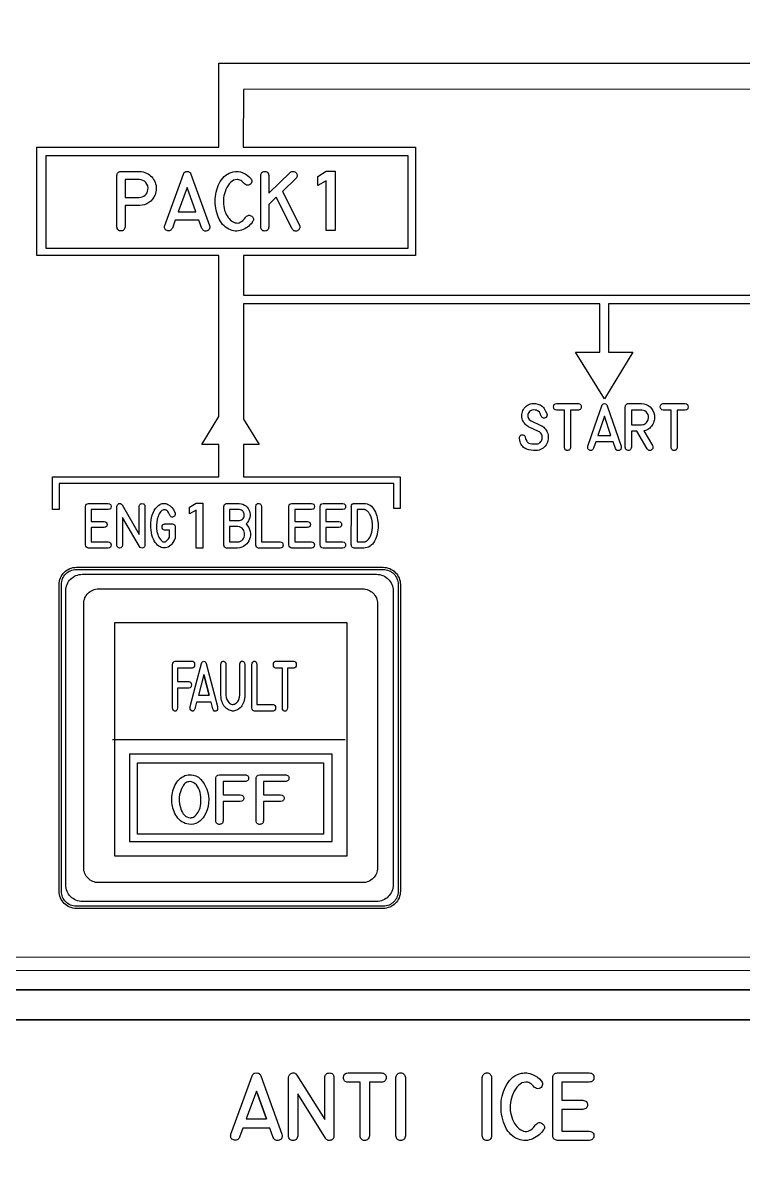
# Model space of a CAD drawing. Extents: x 27 to 704, y 10 to 614.
# Drawn here: x 251.8 to 301.4, y 132.2 to 210 of the extents above; entities that cross this region are included whole.
import ezdxf

# ---------------------------------------------------------------- set-up
doc = ezdxf.new("R2010")
doc.units = 0
for name, color, linetype in [('_BACKPANEL', 5, 'CONTINUOUS'), ('_ENGRAVING', 105, 'CONTINUOUS'), ('_LABELS', 30, 'CONTINUOUS'), ('_TOPLAYER', 1, 'CONTINUOUS')]:
    doc.layers.add(name, color=color, linetype=linetype)

msp = doc.modelspace()

# ---------------------------------------------------------------- linework, layer by layer
at = {"layer": '_BACKPANEL'}
for points in [[(526.326, 256.21), (526.326, 251.514), (526.326, 242.12), (526.326, 232.726), (526.326, 152.879), (526.326, 143.485), (203.984, 143.485), (203.984, 152.879), (203.984, 232.726), (203.984, 242.12), (203.984, 251.514), (203.984, 256.21)], [(255.525, 172.382), (276.621, 172.382), (276.726, 172.377), (276.828, 172.361), (276.927, 172.336), (277.021, 172.302), (277.111, 172.259), (277.196, 172.207), (277.275, 172.148), (277.348, 172.082), (277.414, 172.009), (277.473, 171.93), (277.524, 171.845), (277.567, 171.755), (277.602, 171.661), (277.627, 171.562), (277.642, 171.46), (277.648, 171.355), (277.648, 150.26), (277.642, 150.154), (277.627, 150.052), (277.602, 149.953), (277.567, 149.859), (277.524, 149.769), (277.473, 149.684), (277.414, 149.605), (277.348, 149.532), (277.275, 149.466), (277.196, 149.407), (277.111, 149.356), (277.021, 149.313), (276.927, 149.278), (276.828, 149.253), (276.726, 149.237), (276.621, 149.232), (255.525, 149.232), (255.42, 149.237), (255.317, 149.253), (255.219, 149.278), (255.124, 149.313), (255.035, 149.356), (254.95, 149.407), (254.871, 149.466), (254.798, 149.532), (254.732, 149.605), (254.673, 149.684), (254.621, 149.769), (254.578, 149.859), (254.544, 149.953), (254.519, 150.052), (254.503, 150.154), (254.498, 150.26), (254.498, 171.355), (254.503, 171.46), (254.519, 171.562), (254.544, 171.661), (254.578, 171.755), (254.621, 171.845), (254.673, 171.93), (254.732, 172.009), (254.798, 172.082), (254.871, 172.148), (254.95, 172.207), (255.035, 172.259), (255.124, 172.302), (255.219, 172.336), (255.317, 172.361), (255.42, 172.377)], [(526.256, 141.41), (526.256, 136.704), (526.256, 127.292), (526.256, 117.879), (526.256, 19.048), (526.256, 9.635), (203.984, 9.635), (203.984, 19.048), (203.984, 117.879), (203.984, 127.292), (203.984, 136.704), (203.984, 141.41)]]:
    msp.add_lwpolyline(points, close=True, dxfattribs=at)
at = {"layer": '_ENGRAVING'}
for points in [[(314.581, 190.658), (292.114, 190.658), (292.114, 187.329), (293.781, 187.329), (291.835, 184.129), (289.831, 187.329), (291.514, 187.329), (291.514, 190.658), (267.008, 190.658), (267.007, 182.731), (268.1, 180.988), (267.007, 180.988), (267.008, 178.756), (267.079, 178.756), (277.794, 178.756), (277.794, 176.58), (277.345, 176.58), (277.345, 178.307), (254.349, 178.308), (254.338, 178.308), (254.338, 176.519), (253.89, 176.519), (253.89, 178.756), (253.89, 178.757), (265.263, 178.756), (265.293, 178.756), (265.323, 178.756), (265.322, 180.988), (264.15, 180.988), (265.322, 182.915), (265.323, 193.987), (252.809, 193.987), (252.809, 201.424), (265.323, 201.424), (265.323, 207.205), (313.996, 207.205)], [(319.115, 205.42), (267.006, 205.396), (267.004, 201.424), (278.837, 201.424), (278.837, 193.987), (267.008, 193.987), (267.008, 191.258), (313.878, 191.258)], [(520.125, 145.728), (209.665, 145.713), (209.575, 145.704), (209.491, 145.678), (209.415, 145.636), (209.348, 145.581), (209.294, 145.514), (209.252, 145.437), (209.226, 145.353), (209.218, 145.262), (209.227, 145.171), (209.253, 145.087), (209.295, 145.011), (209.35, 144.944), (209.416, 144.889), (209.493, 144.848), (209.577, 144.822), (209.667, 144.813), (520.125, 144.828)]]:
    msp.add_lwpolyline(points, dxfattribs=at)
for points in [[(278.334, 200.838), (253.423, 200.838), (253.423, 194.487), (278.334, 194.487)], [(259.883, 199.759), (260.008, 199.745), (260.128, 199.721), (260.244, 199.687), (260.354, 199.643), (260.453, 199.591), (260.545, 199.531), (260.629, 199.463), (260.706, 199.387), (260.775, 199.303), (260.837, 199.212), (260.891, 199.112), (260.938, 199.005), (260.975, 198.895), (261.002, 198.785), (261.017, 198.675), (261.022, 198.567), (261.016, 198.459), (261, 198.351), (260.972, 198.245), (260.934, 198.139), (260.854, 197.981), (260.758, 197.841), (260.645, 197.719), (260.515, 197.616), (260.372, 197.532), (260.219, 197.469), (260.056, 197.426), (259.883, 197.405), (259.845, 197.403), (258.877, 197.403), (258.877, 195.944), (258.865, 195.878), (258.846, 195.821), (258.82, 195.773), (258.788, 195.733), (258.749, 195.702), (258.704, 195.68), (258.652, 195.667), (258.594, 195.662), (258.535, 195.667), (258.484, 195.68), (258.438, 195.702), (258.4, 195.733), (258.368, 195.773), (258.343, 195.821), (258.325, 195.878), (258.313, 195.944), (258.313, 199.479), (258.323, 199.538), (258.34, 199.59), (258.364, 199.635), (258.393, 199.673), (258.43, 199.705), (258.472, 199.73), (258.521, 199.748), (258.576, 199.759)], [(263.142, 199.759), (263.232, 199.749), (263.305, 199.714), (263.363, 199.657), (263.405, 199.575), (264.682, 196.038), (264.693, 195.971), (264.694, 195.91), (264.686, 195.855), (264.67, 195.806), (264.644, 195.764), (264.608, 195.728), (264.564, 195.698), (264.511, 195.674), (264.455, 195.659), (264.402, 195.654), (264.353, 195.66), (264.306, 195.675), (264.263, 195.702), (264.224, 195.738), (264.187, 195.785), (264.154, 195.842), (263.949, 196.415), (262.325, 196.415), (262.125, 195.856), (262.092, 195.799), (262.055, 195.752), (262.015, 195.715), (261.971, 195.689), (261.924, 195.674), (261.874, 195.669), (261.82, 195.675), (261.763, 195.691), (261.709, 195.716), (261.664, 195.746), (261.63, 195.782), (261.605, 195.824), (261.589, 195.872), (261.584, 195.925), (261.588, 195.984), (261.601, 196.048), (262.24, 197.812), (262.881, 199.575), (262.922, 199.655), (262.979, 199.712), (263.052, 199.747)], [(266.307, 199.733), (266.474, 199.759), (266.641, 199.756), (266.808, 199.726), (266.974, 199.668), (267.133, 199.59), (267.277, 199.497), (267.406, 199.389), (267.521, 199.267), (267.53, 199.253), (267.567, 199.192), (267.586, 199.127), (267.586, 199.06), (267.568, 198.99), (267.536, 198.925), (267.492, 198.874), (267.437, 198.836), (267.371, 198.811), (267.296, 198.802), (267.224, 198.814), (267.154, 198.848), (267.088, 198.903), (266.956, 199.039), (266.891, 199.092), (266.826, 199.134), (266.762, 199.167), (266.699, 199.189), (266.636, 199.201), (266.574, 199.203), (266.454, 199.186), (266.34, 199.146), (266.232, 199.084), (266.131, 198.999), (266.038, 198.896), (265.953, 198.78), (265.875, 198.65), (265.807, 198.507), (265.748, 198.359), (265.702, 198.217), (265.668, 198.078), (265.647, 197.945), (265.634, 197.799), (265.631, 197.652), (265.638, 197.505), (265.654, 197.358), (265.681, 197.212), (265.721, 197.071), (265.772, 196.935), (265.834, 196.803), (265.896, 196.694), (265.962, 196.596), (266.031, 196.509), (266.105, 196.432), (266.182, 196.366), (266.263, 196.31), (266.348, 196.266), (266.437, 196.232), (266.528, 196.212), (266.618, 196.21), (266.708, 196.227), (266.797, 196.261), (266.885, 196.314), (266.973, 196.385), (267.061, 196.474), (267.148, 196.581), (267.186, 196.633), (267.233, 196.679), (267.281, 196.713), (267.329, 196.736), (267.378, 196.747), (267.428, 196.747), (267.478, 196.735), (267.53, 196.711), (267.581, 196.676), (267.628, 196.634), (267.663, 196.59), (267.687, 196.546), (267.701, 196.5), (267.703, 196.453), (267.694, 196.404), (267.673, 196.354), (267.642, 196.303), (267.624, 196.277), (267.614, 196.263), (267.606, 196.251), (267.535, 196.161), (267.459, 196.079), (267.377, 196.003), (267.291, 195.934), (267.198, 195.871), (267.101, 195.815), (266.998, 195.766), (266.89, 195.723), (266.779, 195.69), (266.669, 195.668), (266.559, 195.658), (266.45, 195.659), (266.34, 195.672), (266.232, 195.697), (266.124, 195.733), (266.016, 195.78), (265.895, 195.848), (265.782, 195.927), (265.678, 196.017), (265.582, 196.117), (265.494, 196.229), (265.415, 196.351), (265.344, 196.485), (265.281, 196.629), (265.227, 196.779), (265.181, 196.931), (265.143, 197.084), (265.114, 197.239), (265.093, 197.395), (265.08, 197.552), (265.076, 197.711), (265.08, 197.872), (265.093, 198.032), (265.114, 198.188), (265.143, 198.341), (265.181, 198.491), (265.228, 198.637), (265.283, 198.781), (265.347, 198.921), (265.419, 199.057), (265.5, 199.186), (265.589, 199.302), (265.687, 199.406), (265.794, 199.496), (265.909, 199.575), (266.033, 199.64), (266.166, 199.693)], [(270.223, 199.683), (270.279, 199.719), (270.333, 199.744), (270.386, 199.759), (270.437, 199.762), (270.487, 199.754), (270.535, 199.735), (270.581, 199.705), (270.626, 199.664), (270.664, 199.618), (270.691, 199.571), (270.706, 199.523), (270.711, 199.475), (270.704, 199.426), (270.686, 199.376), (270.656, 199.326), (270.616, 199.275), (269.693, 198.385), (270.863, 196.068), (270.879, 196.001), (270.885, 195.938), (270.882, 195.882), (270.87, 195.83), (270.848, 195.785), (270.816, 195.744), (270.774, 195.71), (270.723, 195.68), (270.669, 195.659), (270.617, 195.649), (270.568, 195.65), (270.521, 195.661), (270.477, 195.683), (270.436, 195.716), (270.397, 195.76), (270.361, 195.814), (269.268, 197.977), (268.76, 197.485), (268.76, 195.938), (268.746, 195.872), (268.725, 195.815), (268.698, 195.767), (268.665, 195.728), (268.625, 195.697), (268.579, 195.676), (268.526, 195.663), (268.467, 195.659), (268.409, 195.664), (268.357, 195.678), (268.313, 195.7), (268.275, 195.731), (268.245, 195.77), (268.222, 195.817), (268.207, 195.874), (268.198, 195.938), (268.198, 199.475), (268.207, 199.541), (268.222, 199.597), (268.245, 199.645), (268.275, 199.685), (268.313, 199.716), (268.357, 199.739), (268.409, 199.753), (268.467, 199.758), (268.526, 199.755), (268.579, 199.743), (268.625, 199.721), (268.665, 199.69), (268.698, 199.65), (268.725, 199.601), (268.746, 199.543), (268.76, 199.475), (268.76, 198.269)], [(273.309, 195.7), (272.705, 195.7), (272.705, 199.113), (272.127, 198.786), (272.127, 199.413), (272.705, 199.772), (273.309, 199.772)], [(260.304, 198.986), (260.206, 199.078), (260.098, 199.143), (259.977, 199.182), (259.845, 199.195), (258.877, 199.195), (258.877, 197.969), (259.845, 197.969), (259.956, 197.978), (260.059, 198.007), (260.157, 198.054), (260.247, 198.121), (260.325, 198.202), (260.385, 198.292), (260.427, 198.392), (260.451, 198.501), (260.456, 198.635), (260.432, 198.76), (260.382, 198.877)], [(263.14, 198.657), (262.53, 196.977), (263.746, 196.977)], [(287.1, 183.789), (287.253, 183.758), (287.328, 183.738), (287.402, 183.707), (287.49, 183.656), (287.567, 183.597), (287.632, 183.528), (287.687, 183.452), (287.781, 183.283), (287.866, 183.1), (287.879, 183.059), (287.884, 182.986), (287.864, 182.919), (287.828, 182.859), (287.797, 182.831), (287.757, 182.807), (287.716, 182.793), (287.673, 182.79), (287.628, 182.796), (287.585, 182.812), (287.547, 182.839), (287.515, 182.875), (287.488, 182.922), (287.406, 183.109), (287.354, 183.196), (287.284, 183.267), (287.222, 183.304), (287.155, 183.33), (287.059, 183.348), (286.923, 183.352), (286.83, 183.34), (286.748, 183.305), (286.678, 183.248), (286.62, 183.17), (286.59, 183.11), (286.572, 183.048), (286.564, 182.982), (286.567, 182.913), (286.584, 182.83), (286.616, 182.758), (286.661, 182.695), (286.721, 182.642), (286.734, 182.632), (286.75, 182.621), (286.766, 182.613), (286.784, 182.606), (287.466, 182.284), (287.49, 182.273), (287.516, 182.259), (287.54, 182.245), (287.563, 182.23), (287.587, 182.215), (287.657, 182.161), (287.719, 182.103), (287.775, 182.039), (287.823, 181.971), (287.865, 181.897), (287.9, 181.819), (287.928, 181.736), (287.949, 181.648), (287.965, 181.504), (287.96, 181.356), (287.943, 181.251), (287.913, 181.15), (287.872, 181.053), (287.819, 180.96), (287.757, 180.874), (287.687, 180.799), (287.61, 180.733), (287.525, 180.679), (287.429, 180.632), (287.331, 180.598), (287.232, 180.578), (287.131, 180.571), (286.962, 180.577), (286.796, 180.595), (286.635, 180.624), (286.477, 180.665), (286.402, 180.694), (286.333, 180.732), (286.269, 180.78), (286.21, 180.838), (286.158, 180.905), (286.11, 180.983), (286.069, 181.07), (286.033, 181.167), (286.006, 181.274), (285.986, 181.384), (285.981, 181.44), (285.988, 181.491), (286.007, 181.54), (286.038, 181.585), (286.078, 181.621), (286.122, 181.644), (286.17, 181.654), (286.223, 181.651), (286.277, 181.632), (286.322, 181.6), (286.358, 181.554), (286.386, 181.496), (286.39, 181.482), (286.432, 181.328), (286.487, 181.209), (286.52, 181.163), (286.556, 181.124), (286.595, 181.095), (286.637, 181.074), (286.734, 181.046), (286.848, 181.026), (286.979, 181.016), (287.128, 181.014), (287.197, 181.019), (287.261, 181.032), (287.319, 181.055), (287.372, 181.087), (287.419, 181.127), (287.46, 181.177), (287.495, 181.236), (287.525, 181.304), (287.544, 181.369), (287.552, 181.436), (287.551, 181.504), (287.54, 181.573), (287.52, 181.64), (287.491, 181.701), (287.455, 181.756), (287.411, 181.805), (287.362, 181.843), (287.299, 181.879), (286.616, 182.199), (286.594, 182.212), (286.514, 182.261), (286.442, 182.316), (286.378, 182.376), (286.322, 182.441), (286.274, 182.51), (286.234, 182.585), (286.202, 182.664), (286.177, 182.749), (286.158, 182.848), (286.149, 182.945), (286.151, 183.04), (286.163, 183.132), (286.185, 183.221), (286.218, 183.307), (286.261, 183.391), (286.315, 183.473), (286.377, 183.548), (286.443, 183.613), (286.514, 183.668), (286.589, 183.713), (286.67, 183.748), (286.754, 183.773), (286.844, 183.789), (286.938, 183.794)], [(290.035, 183.794), (290.125, 183.773), (290.16, 183.754), (290.188, 183.729), (290.211, 183.698), (290.227, 183.662), (290.24, 183.571), (290.227, 183.48), (290.212, 183.443), (290.189, 183.412), (290.16, 183.388), (290.125, 183.369), (290.035, 183.349), (289.495, 183.349), (289.495, 180.787), (289.469, 180.69), (289.449, 180.651), (289.424, 180.62), (289.394, 180.596), (289.36, 180.579), (289.321, 180.57), (289.278, 180.567), (289.234, 180.571), (289.196, 180.582), (289.164, 180.599), (289.136, 180.623), (289.114, 180.654), (289.097, 180.692), (289.079, 180.787), (289.079, 183.349), (288.537, 183.349), (288.447, 183.37), (288.412, 183.388), (288.383, 183.413), (288.36, 183.444), (288.344, 183.48), (288.332, 183.571), (288.345, 183.661), (288.361, 183.698), (288.383, 183.728), (288.412, 183.753), (288.448, 183.773), (288.537, 183.794)], [(291.832, 183.794), (291.898, 183.785), (291.953, 183.758), (291.996, 183.713), (292.026, 183.649), (292.973, 180.863), (292.981, 180.762), (292.975, 180.719), (292.963, 180.68), (292.944, 180.647), (292.918, 180.618), (292.885, 180.595), (292.846, 180.576), (292.804, 180.564), (292.765, 180.56), (292.728, 180.565), (292.694, 180.577), (292.662, 180.598), (292.633, 180.626), (292.581, 180.709), (292.429, 181.159), (291.227, 181.159), (291.079, 180.72), (291.027, 180.637), (290.997, 180.608), (290.965, 180.588), (290.93, 180.576), (290.892, 180.572), (290.853, 180.577), (290.81, 180.59), (290.77, 180.609), (290.738, 180.633), (290.712, 180.661), (290.693, 180.694), (290.682, 180.732), (290.678, 180.774), (290.691, 180.871), (291.164, 182.26), (291.638, 183.649), (291.669, 183.711), (291.711, 183.757), (291.765, 183.784)], [(294.386, 183.794), (294.546, 183.78), (294.695, 183.737), (294.833, 183.667), (294.961, 183.569), (295.071, 183.449), (295.158, 183.314), (295.222, 183.164), (295.263, 182.999), (295.274, 182.908), (295.277, 182.817), (295.272, 182.729), (295.257, 182.641), (295.235, 182.555), (295.204, 182.471), (295.164, 182.388), (295.116, 182.307), (295.062, 182.23), (295.003, 182.162), (294.94, 182.101), (294.873, 182.048), (294.802, 182.003), (294.726, 181.966), (294.646, 181.937), (294.562, 181.915), (294.534, 181.911), (295.127, 180.909), (295.159, 180.823), (295.164, 180.783), (295.161, 180.745), (295.151, 180.708), (295.133, 180.674), (295.074, 180.609), (295.037, 180.587), (294.998, 180.573), (294.956, 180.569), (294.911, 180.573), (294.868, 180.586), (294.831, 180.606), (294.801, 180.635), (294.776, 180.671), (294.048, 181.898), (293.68, 181.898), (293.68, 180.789), (293.672, 180.725), (293.65, 180.671), (293.614, 180.626), (293.563, 180.591), (293.506, 180.57), (293.45, 180.567), (293.396, 180.581), (293.344, 180.614), (293.309, 180.649), (293.284, 180.69), (293.268, 180.737), (293.263, 180.789), (293.263, 183.573), (293.267, 183.617), (293.278, 183.658), (293.297, 183.695), (293.323, 183.729), (293.355, 183.757), (293.39, 183.777), (293.428, 183.789), (293.47, 183.794)], [(297.374, 183.794), (297.463, 183.773), (297.498, 183.754), (297.527, 183.729), (297.549, 183.698), (297.565, 183.662), (297.578, 183.571), (297.566, 183.48), (297.55, 183.443), (297.527, 183.412), (297.499, 183.388), (297.463, 183.369), (297.374, 183.349), (296.834, 183.349), (296.834, 180.787), (296.807, 180.69), (296.787, 180.651), (296.762, 180.62), (296.733, 180.596), (296.698, 180.579), (296.659, 180.57), (296.616, 180.567), (296.573, 180.571), (296.535, 180.582), (296.502, 180.599), (296.474, 180.623), (296.452, 180.654), (296.435, 180.692), (296.417, 180.787), (296.417, 183.349), (295.876, 183.349), (295.785, 183.37), (295.75, 183.388), (295.721, 183.413), (295.698, 183.444), (295.682, 183.48), (295.67, 183.571), (295.683, 183.661), (295.699, 183.698), (295.722, 183.728), (295.751, 183.753), (295.786, 183.773), (295.876, 183.794)], [(291.83, 182.925), (291.379, 181.602), (292.279, 181.602)], [(294.773, 183.133), (294.7, 183.22), (294.615, 183.285), (294.517, 183.328), (294.407, 183.349), (293.68, 183.349), (293.68, 182.341), (294.386, 182.341), (294.46, 182.347), (294.531, 182.365), (294.599, 182.396), (294.665, 182.439), (294.723, 182.491), (294.771, 182.551), (294.809, 182.619), (294.837, 182.694), (294.859, 182.812), (294.855, 182.925), (294.827, 183.032)], [(257.717, 176.925), (257.804, 176.906), (257.838, 176.888), (257.865, 176.864), (257.887, 176.835), (257.902, 176.8), (257.914, 176.715), (257.902, 176.629), (257.886, 176.595), (257.865, 176.566), (257.837, 176.543), (257.803, 176.525), (257.717, 176.507), (256.555, 176.507), (256.555, 175.688), (257.441, 175.688), (257.528, 175.663), (257.59, 175.619), (257.612, 175.59), (257.627, 175.557), (257.64, 175.475), (257.627, 175.394), (257.611, 175.36), (257.59, 175.331), (257.528, 175.288), (257.441, 175.263), (256.555, 175.263), (256.555, 174.28), (257.717, 174.28), (257.804, 174.255), (257.866, 174.212), (257.887, 174.183), (257.903, 174.149), (257.915, 174.069), (257.903, 173.988), (257.887, 173.955), (257.866, 173.927), (257.804, 173.884), (257.717, 173.859), (256.36, 173.859), (256.282, 173.882), (256.223, 173.925), (256.182, 173.988), (256.161, 174.072), (256.161, 176.715), (256.183, 176.802), (256.224, 176.866), (256.283, 176.907), (256.36, 176.925)], [(258.454, 176.914), (258.516, 176.927), (258.572, 176.916), (258.623, 176.881), (258.668, 176.822), (259.846, 174.802), (259.846, 176.709), (259.869, 176.803), (259.887, 176.839), (259.91, 176.869), (259.938, 176.892), (259.971, 176.909), (260.05, 176.921), (260.128, 176.907), (260.16, 176.89), (260.186, 176.867), (260.208, 176.837), (260.224, 176.801), (260.241, 176.709), (260.241, 174.066), (260.232, 173.995), (260.206, 173.937), (260.161, 173.895), (260.099, 173.866), (260.032, 173.856), (259.972, 173.867), (259.921, 173.9), (259.878, 173.955), (258.7, 175.971), (258.7, 174.066), (258.676, 173.974), (258.635, 173.909), (258.608, 173.886), (258.577, 173.87), (258.502, 173.856), (258.427, 173.87), (258.396, 173.886), (258.369, 173.909), (258.328, 173.974), (258.305, 174.066), (258.305, 176.709), (258.322, 176.78), (258.353, 176.838), (258.397, 176.883)], [(261.195, 176.801), (261.275, 176.853), (261.355, 176.892), (261.434, 176.918), (261.513, 176.931), (261.591, 176.931), (261.669, 176.919), (261.746, 176.894), (261.823, 176.855), (261.966, 176.757), (262.09, 176.64), (262.195, 176.506), (262.28, 176.353), (262.291, 176.329), (262.299, 176.308), (262.311, 176.286), (262.326, 176.218), (262.325, 176.157), (262.308, 176.102), (262.274, 176.054), (262.233, 176.018), (262.189, 175.995), (262.144, 175.986), (262.098, 175.99), (262.053, 176.006), (262.013, 176.031), (261.979, 176.066), (261.95, 176.111), (261.908, 176.211), (261.862, 176.297), (261.814, 176.367), (261.763, 176.422), (261.708, 176.462), (261.651, 176.486), (261.591, 176.495), (261.528, 176.489), (261.465, 176.47), (261.406, 176.44), (261.352, 176.4), (261.301, 176.349), (261.255, 176.287), (261.213, 176.214), (261.174, 176.131), (261.14, 176.037), (261.086, 175.842), (261.052, 175.64), (261.037, 175.43), (261.04, 175.213), (261.067, 175), (261.121, 174.801), (261.158, 174.706), (261.202, 174.616), (261.252, 174.528), (261.31, 174.445), (261.393, 174.35), (261.436, 174.317), (261.478, 174.293), (261.52, 174.28), (261.563, 174.276), (261.606, 174.282), (261.649, 174.298), (261.731, 174.348), (261.803, 174.416), (261.867, 174.501), (261.921, 174.605), (261.936, 174.638), (261.936, 175.094), (261.603, 175.094), (261.59, 175.096), (261.515, 175.117), (261.462, 175.159), (261.43, 175.221), (261.419, 175.304), (261.43, 175.386), (261.462, 175.449), (261.515, 175.49), (261.59, 175.512), (261.603, 175.515), (262.133, 175.515), (262.172, 175.511), (262.208, 175.499), (262.242, 175.48), (262.272, 175.453), (262.298, 175.42), (262.316, 175.384), (262.327, 175.346), (262.33, 175.304), (262.33, 174.545), (262.314, 174.506), (262.304, 174.482), (262.294, 174.46), (262.283, 174.437), (262.271, 174.415), (262.262, 174.392), (262.25, 174.37), (262.238, 174.347), (262.168, 174.232), (262.094, 174.132), (262.015, 174.048), (261.933, 173.98), (261.846, 173.927), (261.756, 173.891), (261.661, 173.87), (261.562, 173.865), (261.463, 173.875), (261.368, 173.899), (261.277, 173.938), (261.19, 173.992), (261.108, 174.06), (261.029, 174.143), (260.954, 174.24), (260.883, 174.352), (260.822, 174.472), (260.77, 174.606), (260.726, 174.755), (260.69, 174.918), (260.664, 175.09), (260.649, 175.263), (260.645, 175.438), (260.652, 175.614), (260.671, 175.79), (260.703, 175.961), (260.749, 176.128), (260.807, 176.291), (260.88, 176.443), (260.969, 176.579), (261.074, 176.698)], [(264.216, 173.845), (263.755, 173.845), (263.755, 176.453), (263.313, 176.202), (263.313, 176.681), (263.755, 176.955), (264.216, 176.955)], [(266.729, 176.925), (266.857, 176.905), (266.974, 176.87), (267.081, 176.819), (267.177, 176.753), (267.261, 176.675), (267.33, 176.589), (267.386, 176.496), (267.428, 176.396), (267.456, 176.29), (267.468, 176.18), (267.465, 176.067), (267.447, 175.951), (267.413, 175.836), (267.36, 175.725), (267.289, 175.619), (267.2, 175.518), (267.298, 175.394), (267.375, 175.266), (267.432, 175.132), (267.469, 174.994), (267.487, 174.856), (267.488, 174.722), (267.471, 174.593), (267.436, 174.468), (267.385, 174.35), (267.318, 174.242), (267.235, 174.142), (267.137, 174.052), (267.024, 173.976), (266.898, 173.919), (266.76, 173.88), (266.608, 173.859), (265.858, 173.859), (265.781, 173.882), (265.722, 173.924), (265.681, 173.986), (265.659, 174.067), (265.659, 176.712), (265.68, 176.795), (265.721, 176.858), (265.78, 176.901), (265.858, 176.925)], [(268.061, 176.924), (268.138, 176.909), (268.17, 176.893), (268.196, 176.869), (268.217, 176.84), (268.234, 176.804), (268.251, 176.712), (268.251, 174.276), (269.546, 174.277), (269.633, 174.255), (269.667, 174.236), (269.694, 174.211), (269.716, 174.182), (269.731, 174.147), (269.743, 174.062), (269.729, 173.978), (269.714, 173.944), (269.692, 173.916), (269.664, 173.893), (269.63, 173.876), (269.544, 173.858), (268.055, 173.858), (267.978, 173.875), (267.919, 173.916), (267.879, 173.979), (267.856, 174.066), (267.856, 176.712), (267.88, 176.806), (267.899, 176.843), (267.922, 176.873), (267.95, 176.896), (267.982, 176.912)], [(271.698, 176.925), (271.784, 176.906), (271.818, 176.888), (271.846, 176.864), (271.868, 176.835), (271.883, 176.8), (271.895, 176.715), (271.882, 176.629), (271.867, 176.595), (271.845, 176.566), (271.818, 176.543), (271.784, 176.525), (271.698, 176.507), (270.536, 176.507), (270.536, 175.688), (271.422, 175.688), (271.509, 175.663), (271.571, 175.619), (271.593, 175.59), (271.608, 175.557), (271.62, 175.475), (271.607, 175.394), (271.592, 175.36), (271.57, 175.331), (271.508, 175.288), (271.422, 175.263), (270.536, 175.263), (270.536, 174.28), (271.698, 174.28), (271.784, 174.255), (271.846, 174.212), (271.868, 174.183), (271.883, 174.149), (271.896, 174.069), (271.883, 173.988), (271.868, 173.955), (271.846, 173.927), (271.784, 173.884), (271.698, 173.859), (270.341, 173.859), (270.262, 173.882), (270.203, 173.925), (270.163, 173.988), (270.142, 174.072), (270.142, 176.715), (270.164, 176.802), (270.205, 176.866), (270.264, 176.907), (270.341, 176.925)], [(273.842, 176.925), (273.928, 176.906), (273.962, 176.888), (273.99, 176.864), (274.011, 176.835), (274.027, 176.8), (274.039, 176.715), (274.026, 176.629), (274.011, 176.595), (273.989, 176.566), (273.961, 176.543), (273.928, 176.525), (273.842, 176.507), (272.679, 176.507), (272.679, 175.688), (273.566, 175.688), (273.653, 175.663), (273.715, 175.619), (273.736, 175.59), (273.752, 175.557), (273.764, 175.475), (273.751, 175.394), (273.736, 175.36), (273.714, 175.331), (273.652, 175.288), (273.566, 175.263), (272.679, 175.263), (272.679, 174.28), (273.842, 174.28), (273.928, 174.255), (273.99, 174.212), (274.012, 174.183), (274.027, 174.149), (274.039, 174.069), (274.027, 173.988), (274.012, 173.955), (273.99, 173.927), (273.928, 173.884), (273.842, 173.859), (272.484, 173.859), (272.406, 173.882), (272.347, 173.925), (272.307, 173.988), (272.285, 174.072), (272.285, 176.715), (272.308, 176.802), (272.348, 176.866), (272.407, 176.907), (272.484, 176.925)], [(275.286, 176.925), (275.405, 176.917), (275.517, 176.895), (275.62, 176.857), (275.716, 176.805), (275.805, 176.738), (275.885, 176.655), (275.958, 176.558), (276.023, 176.446), (276.081, 176.325), (276.131, 176.2), (276.173, 176.073), (276.207, 175.943), (276.234, 175.81), (276.253, 175.674), (276.265, 175.534), (276.269, 175.392), (276.265, 175.25), (276.253, 175.111), (276.234, 174.975), (276.207, 174.841), (276.173, 174.711), (276.13, 174.584), (276.08, 174.46), (276.023, 174.338), (275.957, 174.226), (275.884, 174.129), (275.804, 174.046), (275.716, 173.979), (275.62, 173.927), (275.516, 173.889), (275.405, 173.867), (275.286, 173.859), (274.626, 173.859), (274.575, 173.868), (274.511, 173.895), (274.466, 173.938), (274.439, 173.997), (274.431, 174.072), (274.429, 174.072), (274.431, 176.715), (274.429, 176.727), (274.447, 176.803), (274.49, 176.867), (274.52, 176.892), (274.553, 176.91), (274.588, 176.921), (274.627, 176.925)], [(266.985, 176.381), (266.937, 176.429), (266.878, 176.465), (266.808, 176.488), (266.729, 176.5), (266.056, 176.5), (266.056, 175.762), (266.733, 175.762), (266.814, 175.777), (266.885, 175.805), (266.944, 175.844), (266.992, 175.896), (267.029, 175.954), (267.055, 176.014), (267.07, 176.077), (267.074, 176.141), (267.068, 176.205), (267.051, 176.267), (267.024, 176.325)], [(275.299, 176.503), (274.823, 176.503), (274.823, 174.281), (275.299, 174.281), (275.303, 174.282), (275.31, 174.283), (275.316, 174.284), (275.324, 174.284), (275.329, 174.285), (275.336, 174.286), (275.342, 174.287), (275.349, 174.287), (275.36, 174.29), (275.366, 174.293), (275.373, 174.296), (275.379, 174.297), (275.387, 174.299), (275.392, 174.301), (275.4, 174.304), (275.412, 174.31), (275.426, 174.316), (275.432, 174.318), (275.439, 174.322), (275.45, 174.329), (275.464, 174.337), (275.47, 174.341), (275.477, 174.346), (275.489, 174.355), (275.496, 174.359), (275.503, 174.364), (275.509, 174.368), (275.516, 174.374), (275.521, 174.378), (275.528, 174.383), (275.543, 174.395), (275.554, 174.407), (275.559, 174.413), (275.566, 174.421), (275.572, 174.427), (275.579, 174.434), (275.592, 174.446), (275.597, 174.452), (275.604, 174.46), (275.61, 174.466), (275.617, 174.475), (275.628, 174.49), (275.641, 174.506), (275.652, 174.522), (275.657, 174.531), (275.665, 174.539), (275.669, 174.548), (275.676, 174.557), (275.681, 174.567), (275.687, 174.576), (275.698, 174.594), (275.703, 174.604), (275.709, 174.614), (275.714, 174.624), (275.721, 174.633), (275.729, 174.653), (275.734, 174.663), (275.74, 174.675), (275.745, 174.685), (275.751, 174.696), (275.755, 174.707), (275.76, 174.719), (275.77, 174.741), (275.779, 174.765), (275.783, 174.776), (275.788, 174.789), (275.791, 174.801), (275.796, 174.814), (275.803, 174.838), (275.807, 174.85), (275.812, 174.864), (275.819, 174.889), (275.827, 174.915), (275.829, 174.927), (275.833, 174.942), (275.836, 174.954), (275.84, 174.969), (275.842, 174.98), (275.845, 174.994), (275.85, 175.022), (275.852, 175.035), (275.855, 175.049), (275.857, 175.062), (275.859, 175.076), (275.864, 175.105), (275.866, 175.118), (275.869, 175.133), (275.872, 175.162), (275.873, 175.174), (275.875, 175.19), (275.878, 175.218), (275.879, 175.247), (275.88, 175.277), (275.882, 175.305), (275.883, 175.32), (275.885, 175.335), (275.885, 175.348), (275.886, 175.364), (275.886, 175.377), (275.886, 175.392), (275.886, 175.406), (275.886, 175.421), (275.885, 175.435), (275.885, 175.45), (275.885, 175.464), (275.885, 175.479), (275.882, 175.509), (275.88, 175.536), (275.878, 175.567), (275.876, 175.594), (275.873, 175.623), (275.871, 175.636), (275.871, 175.651), (275.865, 175.68), (275.862, 175.692), (275.861, 175.706), (275.857, 175.735), (275.852, 175.763), (275.845, 175.79), (275.841, 175.816), (275.837, 175.828), (275.834, 175.843), (275.83, 175.855), (275.827, 175.87), (275.82, 175.895), (275.813, 175.92), (275.808, 175.932), (275.805, 175.944), (275.796, 175.97), (275.788, 175.994), (275.783, 176.005), (275.779, 176.018), (275.774, 176.028), (275.77, 176.04), (275.76, 176.063), (275.751, 176.084), (275.742, 176.106), (275.736, 176.116), (275.732, 176.126), (275.721, 176.147), (275.709, 176.166), (275.703, 176.176), (275.698, 176.185), (275.687, 176.203), (275.681, 176.212), (275.677, 176.221), (275.653, 176.256), (275.631, 176.289), (275.606, 176.319), (275.58, 176.347), (275.557, 176.373), (275.53, 176.395), (275.503, 176.417), (275.477, 176.437), (275.451, 176.453), (275.426, 176.467), (275.4, 176.477), (275.373, 176.488), (275.36, 176.492), (275.349, 176.497), (275.324, 176.501)], [(266.984, 175.142), (266.917, 175.216), (266.834, 175.274), (266.736, 175.316), (266.621, 175.341), (266.056, 175.341), (266.056, 174.283), (266.604, 174.283), (266.716, 174.297), (266.814, 174.329), (266.898, 174.38), (266.967, 174.448), (267.022, 174.527), (267.062, 174.61), (267.087, 174.698), (267.097, 174.79), (267.092, 174.882), (267.071, 174.972), (267.035, 175.058)], [(255.535, 172.535), (276.61, 172.535), (276.733, 172.529), (276.851, 172.511), (276.965, 172.482), (277.075, 172.442), (277.179, 172.392), (277.277, 172.333), (277.369, 172.264), (277.453, 172.188), (277.53, 172.103), (277.598, 172.011), (277.658, 171.913), (277.708, 171.809), (277.748, 171.7), (277.777, 171.585), (277.795, 171.467), (277.801, 171.345), (277.801, 150.269), (277.795, 150.147), (277.777, 150.029), (277.748, 149.915), (277.708, 149.805), (277.658, 149.701), (277.598, 149.603), (277.53, 149.511), (277.453, 149.427), (277.369, 149.35), (277.277, 149.282), (277.179, 149.222), (277.075, 149.172), (276.965, 149.132), (276.851, 149.103), (276.733, 149.085), (276.61, 149.079), (255.535, 149.079), (255.413, 149.085), (255.295, 149.103), (255.18, 149.132), (255.071, 149.172), (254.967, 149.222), (254.868, 149.282), (254.777, 149.35), (254.692, 149.427), (254.616, 149.511), (254.547, 149.603), (254.488, 149.701), (254.438, 149.805), (254.398, 149.915), (254.369, 150.029), (254.351, 150.147), (254.344, 150.269), (254.344, 171.345), (254.351, 171.467), (254.369, 171.585), (254.398, 171.7), (254.438, 171.809), (254.488, 171.913), (254.547, 172.011), (254.616, 172.103), (254.692, 172.188), (254.777, 172.264), (254.868, 172.333), (254.967, 172.392), (255.071, 172.442), (255.18, 172.482), (255.295, 172.511), (255.413, 172.529)], [(255.943, 172.057), (276.159, 172.057), (276.276, 172.051), (276.39, 172.034), (276.499, 172.006), (276.604, 171.968), (276.704, 171.92), (276.798, 171.863), (276.886, 171.797), (276.967, 171.723), (277.041, 171.642), (277.107, 171.555), (277.164, 171.46), (277.212, 171.361), (277.25, 171.255), (277.278, 171.146), (277.295, 171.032), (277.301, 170.915), (277.301, 150.699), (277.295, 150.582), (277.278, 150.468), (277.25, 150.359), (277.212, 150.254), (277.164, 150.154), (277.107, 150.06), (277.041, 149.972), (276.967, 149.891), (276.886, 149.817), (276.798, 149.752), (276.704, 149.695), (276.604, 149.647), (276.499, 149.608), (276.39, 149.58), (276.276, 149.563), (276.159, 149.557), (255.943, 149.557), (255.826, 149.563), (255.712, 149.58), (255.603, 149.608), (255.498, 149.647), (255.398, 149.695), (255.304, 149.752), (255.216, 149.817), (255.135, 149.891), (255.061, 149.972), (254.996, 150.06), (254.938, 150.154), (254.891, 150.254), (254.852, 150.359), (254.824, 150.468), (254.807, 150.582), (254.801, 150.699), (254.801, 170.915), (254.807, 171.032), (254.824, 171.146), (254.852, 171.255), (254.891, 171.361), (254.938, 171.46), (254.996, 171.555), (255.061, 171.642), (255.135, 171.723), (255.216, 171.797), (255.304, 171.863), (255.398, 171.92), (255.498, 171.968), (255.603, 172.006), (255.712, 172.034), (255.826, 172.051)], [(266.151, 133.563), (266.878, 135.562), (267.607, 137.561), (267.654, 137.652), (267.684, 137.687), (267.719, 137.717), (267.758, 137.74), (267.802, 137.756), (267.904, 137.77), (268.006, 137.758), (268.051, 137.742), (268.09, 137.719), (268.125, 137.689), (268.156, 137.653), (268.204, 137.561), (269.657, 133.552), (269.669, 133.475), (269.671, 133.406), (269.662, 133.344), (269.643, 133.288), (269.613, 133.24), (269.573, 133.199), (269.523, 133.166), (269.462, 133.139), (269.399, 133.121), (269.338, 133.116), (269.282, 133.122), (269.229, 133.14), (269.181, 133.17), (269.135, 133.211), (269.094, 133.264), (269.056, 133.329), (268.823, 133.978), (266.974, 133.978), (266.748, 133.345), (266.71, 133.28), (266.667, 133.226), (266.622, 133.185), (266.572, 133.156), (266.518, 133.138), (266.461, 133.133), (266.4, 133.139), (266.335, 133.158), (266.274, 133.186), (266.223, 133.22), (266.184, 133.261), (266.155, 133.309), (266.138, 133.362), (266.131, 133.423), (266.136, 133.49)], [(273.236, 133.438), (273.233, 133.381), (273.222, 133.33), (273.204, 133.284), (273.179, 133.243), (273.146, 133.208), (273.107, 133.179), (273.06, 133.154), (273.006, 133.135), (272.95, 133.123), (272.897, 133.12), (272.848, 133.124), (272.802, 133.137), (272.759, 133.158), (272.719, 133.187), (272.682, 133.225), (272.649, 133.27), (270.744, 136.325), (270.744, 133.438), (270.728, 133.364), (270.705, 133.299), (270.675, 133.245), (270.639, 133.2), (270.595, 133.165), (270.545, 133.141), (270.487, 133.126), (270.423, 133.121), (270.359, 133.126), (270.301, 133.141), (270.251, 133.165), (270.208, 133.2), (270.171, 133.245), (270.142, 133.299), (270.12, 133.364), (270.104, 133.438), (270.104, 137.443), (270.132, 137.551), (270.182, 137.639), (270.253, 137.707), (270.346, 137.754), (270.397, 137.768), (270.445, 137.773), (270.492, 137.769), (270.536, 137.756), (270.578, 137.734), (270.618, 137.703), (270.692, 137.613), (272.597, 134.554), (272.597, 137.443), (272.611, 137.519), (272.633, 137.585), (272.663, 137.64), (272.701, 137.686), (272.746, 137.721), (272.798, 137.745), (272.859, 137.76), (272.927, 137.764), (272.994, 137.758), (273.054, 137.743), (273.105, 137.718), (273.148, 137.682), (273.182, 137.637), (273.208, 137.582), (273.226, 137.518), (273.236, 137.443)], [(275.037, 133.443), (275.037, 137.13), (274.205, 137.13), (274.13, 137.141), (274.066, 137.16), (274.011, 137.187), (273.967, 137.223), (273.932, 137.267), (273.908, 137.319), (273.893, 137.38), (273.888, 137.449), (273.893, 137.518), (273.908, 137.579), (273.933, 137.632), (273.968, 137.676), (274.012, 137.712), (274.067, 137.74), (274.131, 137.759), (274.205, 137.77), (276.507, 137.77), (276.58, 137.759), (276.644, 137.741), (276.697, 137.713), (276.742, 137.677), (276.776, 137.633), (276.801, 137.58), (276.816, 137.519), (276.821, 137.449), (276.816, 137.379), (276.802, 137.318), (276.777, 137.265), (276.743, 137.221), (276.699, 137.186), (276.644, 137.159), (276.58, 137.14), (276.507, 137.13), (275.677, 137.13), (275.677, 133.443), (275.66, 133.367), (275.636, 133.302), (275.605, 133.247), (275.567, 133.202), (275.521, 133.168), (275.469, 133.143), (275.409, 133.129), (275.342, 133.125), (275.275, 133.131), (275.217, 133.147), (275.167, 133.172), (275.125, 133.207), (275.091, 133.251), (275.065, 133.306), (275.047, 133.369)], [(278.142, 133.438), (278.126, 133.363), (278.103, 133.298), (278.073, 133.243), (278.036, 133.199), (277.992, 133.164), (277.941, 133.139), (277.883, 133.124), (277.819, 133.12), (277.754, 133.125), (277.696, 133.14), (277.645, 133.165), (277.602, 133.2), (277.565, 133.245), (277.536, 133.299), (277.513, 133.364), (277.498, 133.438), (277.498, 137.448), (277.513, 137.523), (277.536, 137.588), (277.565, 137.643), (277.602, 137.688), (277.645, 137.723), (277.696, 137.748), (277.754, 137.764), (277.819, 137.769), (277.883, 137.764), (277.941, 137.749), (277.992, 137.724), (278.036, 137.689), (278.073, 137.644), (278.103, 137.589), (278.126, 137.523), (278.142, 137.448)], [(284.075, 133.438), (284.059, 133.363), (284.036, 133.298), (284.006, 133.243), (283.969, 133.199), (283.925, 133.164), (283.874, 133.139), (283.816, 133.124), (283.752, 133.12), (283.687, 133.125), (283.629, 133.14), (283.578, 133.165), (283.535, 133.2), (283.498, 133.245), (283.469, 133.299), (283.446, 133.364), (283.431, 133.438), (283.431, 137.448), (283.446, 137.523), (283.469, 137.588), (283.498, 137.643), (283.535, 137.688), (283.578, 137.723), (283.629, 137.748), (283.687, 137.764), (283.752, 137.769), (283.816, 137.764), (283.874, 137.749), (283.925, 137.724), (283.969, 137.689), (284.006, 137.644), (284.036, 137.589), (284.059, 137.523), (284.075, 137.448)], [(287.64, 133.851), (287.619, 133.821), (287.608, 133.806), (287.599, 133.792), (287.518, 133.691), (287.432, 133.597), (287.339, 133.511), (287.24, 133.433), (287.135, 133.362), (287.024, 133.298), (286.907, 133.243), (286.784, 133.194), (286.658, 133.156), (286.532, 133.132), (286.407, 133.12), (286.283, 133.122), (286.159, 133.136), (286.035, 133.164), (285.912, 133.205), (285.789, 133.259), (285.652, 133.336), (285.524, 133.425), (285.405, 133.527), (285.296, 133.641), (285.196, 133.768), (285.106, 133.906), (285.025, 134.057), (284.954, 134.221), (284.892, 134.391), (284.839, 134.563), (284.796, 134.737), (284.763, 134.912), (284.739, 135.089), (284.725, 135.268), (284.72, 135.448), (284.724, 135.63), (284.739, 135.811), (284.763, 135.988), (284.796, 136.162), (284.84, 136.332), (284.893, 136.498), (284.955, 136.66), (285.028, 136.819), (285.11, 136.974), (285.202, 137.12), (285.304, 137.251), (285.415, 137.369), (285.537, 137.472), (285.668, 137.56), (285.809, 137.635), (285.96, 137.695), (286.12, 137.74), (286.216, 137.759), (286.311, 137.769), (286.406, 137.772), (286.501, 137.766), (286.596, 137.753), (286.691, 137.732), (286.88, 137.667), (287.061, 137.578), (287.225, 137.472), (287.372, 137.35), (287.502, 137.212), (287.513, 137.196), (287.555, 137.126), (287.576, 137.054), (287.576, 136.977), (287.556, 136.898), (287.519, 136.824), (287.469, 136.766), (287.407, 136.723), (287.331, 136.695), (287.246, 136.684), (287.164, 136.698), (287.085, 136.737), (287.009, 136.799), (286.934, 136.882), (286.859, 136.953), (286.785, 137.013), (286.711, 137.061), (286.638, 137.098), (286.566, 137.123), (286.495, 137.137), (286.424, 137.139), (286.287, 137.12), (286.158, 137.075), (286.036, 137.004), (285.921, 136.908), (285.814, 136.792), (285.717, 136.66), (285.63, 136.513), (285.551, 136.35), (285.485, 136.183), (285.432, 136.021), (285.394, 135.864), (285.37, 135.713), (285.355, 135.547), (285.351, 135.381), (285.359, 135.214), (285.378, 135.047), (285.409, 134.882), (285.453, 134.723), (285.511, 134.568), (285.583, 134.418), (285.653, 134.295), (285.728, 134.184), (285.807, 134.084), (285.89, 133.998), (285.978, 133.923), (286.071, 133.86), (286.168, 133.809), (286.269, 133.77), (286.372, 133.748), (286.475, 133.746), (286.577, 133.765), (286.678, 133.804), (286.779, 133.864), (286.879, 133.944), (286.978, 134.045), (287.077, 134.166), (287.121, 134.225), (287.174, 134.278), (287.229, 134.317), (287.284, 134.343), (287.34, 134.355), (287.396, 134.355), (287.454, 134.341), (287.512, 134.314), (287.571, 134.274), (287.624, 134.226), (287.664, 134.177), (287.692, 134.127), (287.707, 134.075), (287.709, 134.021), (287.699, 133.966), (287.676, 133.909)], [(290.79, 137.137), (288.91, 137.137), (288.91, 135.897), (290.343, 135.897), (290.419, 135.881), (290.484, 135.859), (290.539, 135.829), (290.585, 135.792), (290.62, 135.748), (290.645, 135.697), (290.659, 135.639), (290.664, 135.573), (290.659, 135.508), (290.644, 135.45), (290.619, 135.399), (290.583, 135.355), (290.538, 135.319), (290.483, 135.29), (290.418, 135.267), (290.343, 135.253), (288.91, 135.253), (288.91, 133.762), (290.79, 133.762), (290.865, 133.747), (290.93, 133.725), (290.985, 133.695), (291.03, 133.659), (291.065, 133.615), (291.09, 133.565), (291.105, 133.507), (291.11, 133.443), (291.105, 133.378), (291.09, 133.321), (291.065, 133.27), (291.03, 133.227), (290.985, 133.191), (290.93, 133.162), (290.865, 133.14), (290.79, 133.125), (288.595, 133.125), (288.528, 133.138), (288.468, 133.159), (288.417, 133.188), (288.372, 133.224), (288.336, 133.268), (288.307, 133.32), (288.286, 133.38), (288.273, 133.447), (288.273, 137.452), (288.287, 137.523), (288.309, 137.585), (288.338, 137.637), (288.375, 137.681), (288.419, 137.717), (288.47, 137.743), (288.529, 137.761), (288.595, 137.77), (290.79, 137.77), (290.865, 137.759), (290.93, 137.741), (290.985, 137.713), (291.03, 137.678), (291.064, 137.634), (291.089, 137.581), (291.104, 137.521), (291.109, 137.451), (291.103, 137.382), (291.088, 137.322), (291.063, 137.269), (291.028, 137.226), (290.984, 137.191), (290.929, 137.164), (290.864, 137.147)], [(268.592, 134.615), (267.902, 136.52), (267.208, 134.615)], [(267.902, 136.52), (268.592, 134.615)]]:
    msp.add_lwpolyline(points, close=True, dxfattribs=at)
at = {"layer": '_LABELS'}
for points in [[(274.142, 152.704), (274.142, 168.706), (258.143, 168.706), (258.143, 152.704)], [(262.143, 162.879), (262.143, 165.839), (262.161, 165.937), (262.196, 166.01), (262.248, 166.056), (262.315, 166.077), (263.488, 166.077), (263.528, 166.07), (263.562, 166.056), (263.591, 166.035), (263.615, 166.009), (263.646, 165.937), (263.657, 165.84), (263.646, 165.743), (263.614, 165.672), (263.59, 165.646), (263.561, 165.626), (263.526, 165.613), (263.486, 165.606), (262.483, 165.606), (262.483, 164.688), (263.265, 164.688), (263.339, 164.668), (263.367, 164.648), (263.391, 164.623), (263.423, 164.554), (263.435, 164.462), (263.425, 164.368), (263.394, 164.295), (263.37, 164.268), (263.34, 164.245), (263.265, 164.217), (262.483, 164.217), (262.483, 162.879), (262.468, 162.778), (262.436, 162.705), (262.413, 162.679), (262.386, 162.66), (262.355, 162.649), (262.319, 162.644), (262.283, 162.647), (262.251, 162.658), (262.223, 162.676), (262.199, 162.701), (262.163, 162.775)], [(263.356, 162.965), (263.744, 164.444), (264.134, 165.923), (264.159, 165.99), (264.194, 166.038), (264.239, 166.067), (264.293, 166.077), (264.348, 166.068), (264.392, 166.04), (264.428, 165.991), (264.453, 165.923), (265.23, 162.956), (265.237, 162.849), (265.222, 162.762), (265.185, 162.696), (265.158, 162.671), (265.126, 162.651), (265.092, 162.638), (265.06, 162.634), (265.03, 162.639), (265.001, 162.652), (264.951, 162.704), (264.909, 162.792), (264.784, 163.272), (263.796, 163.272), (263.675, 162.804), (263.632, 162.716), (263.607, 162.685), (263.581, 162.663), (263.552, 162.65), (263.522, 162.646), (263.489, 162.651), (263.454, 162.665), (263.394, 162.711), (263.358, 162.777), (263.345, 162.861)], [(267.103, 163.774), (267.103, 163.74), (267.098, 163.639), (267.083, 163.515), (267.06, 163.399), (267.032, 163.292), (266.997, 163.193), (266.956, 163.103), (266.908, 163.021), (266.854, 162.947), (266.794, 162.882), (266.665, 162.776), (266.599, 162.735), (266.532, 162.703), (266.464, 162.678), (266.395, 162.662), (266.325, 162.654), (266.253, 162.653), (266.182, 162.661), (266.113, 162.678), (266.045, 162.702), (265.978, 162.734), (265.85, 162.822), (265.728, 162.943), (265.672, 163.015), (265.622, 163.095), (265.58, 163.183), (265.544, 163.279), (265.515, 163.382), (265.493, 163.494), (265.478, 163.613), (265.469, 163.74), (265.469, 163.774), (265.469, 165.843), (265.482, 165.933), (265.516, 166.008), (265.56, 166.056), (265.613, 166.078), (265.676, 166.072), (265.735, 166.044), (265.777, 165.997), (265.803, 165.929), (265.811, 165.843), (265.811, 163.774), (265.833, 163.593), (265.854, 163.511), (265.881, 163.436), (265.915, 163.367), (265.956, 163.304), (266.003, 163.247), (266.056, 163.196), (266.114, 163.155), (266.172, 163.126), (266.23, 163.109), (266.29, 163.105), (266.35, 163.113), (266.411, 163.134), (266.472, 163.167), (266.535, 163.213), (266.587, 163.263), (266.632, 163.319), (266.67, 163.382), (266.7, 163.451), (266.742, 163.605), (266.763, 163.774), (266.763, 165.843), (266.765, 165.888), (266.787, 165.977), (266.825, 166.038), (266.85, 166.057), (266.879, 166.07), (266.948, 166.074), (267.016, 166.052), (267.043, 166.032), (267.065, 166.006), (267.094, 165.936), (267.103, 165.843)], [(267.764, 162.639), (267.698, 162.659), (267.647, 162.704), (267.612, 162.775), (267.592, 162.872), (267.592, 165.839), (267.613, 165.945), (267.649, 166.019), (267.673, 166.045), (267.701, 166.063), (267.733, 166.074), (267.769, 166.077), (267.805, 166.072), (267.836, 166.06), (267.863, 166.041), (267.886, 166.015), (267.919, 165.942), (267.934, 165.839), (267.934, 163.107), (269.053, 163.109), (269.128, 163.084), (269.158, 163.063), (269.182, 163.035), (269.213, 162.964), (269.223, 162.868), (269.212, 162.774), (269.18, 162.704), (269.156, 162.678), (269.126, 162.659), (269.052, 162.639)], [(269.689, 162.876), (269.689, 165.604), (269.244, 165.604), (269.17, 165.626), (269.141, 165.646), (269.117, 165.672), (269.085, 165.744), (269.075, 165.84), (269.086, 165.936), (269.117, 166.008), (269.141, 166.035), (269.17, 166.055), (269.244, 166.077), (270.475, 166.077), (270.548, 166.056), (270.577, 166.035), (270.6, 166.009), (270.632, 165.937), (270.643, 165.84), (270.632, 165.743), (270.601, 165.672), (270.577, 165.645), (270.548, 165.625), (270.514, 165.612), (270.475, 165.604), (270.031, 165.604), (270.031, 162.876), (270.009, 162.772), (269.972, 162.698), (269.948, 162.672), (269.92, 162.654), (269.888, 162.644), (269.852, 162.641), (269.816, 162.645), (269.785, 162.657), (269.758, 162.675), (269.736, 162.701), (269.704, 162.774)], [(264.66, 163.743), (264.292, 165.153), (263.921, 163.743)], [(264.292, 165.153), (264.66, 163.743)], [(259.169, 159.688), (259.169, 159.546), (259.169, 153.688), (273.116, 153.688), (273.116, 159.688)], [(259.74, 159.09), (272.526, 159.09), (272.526, 154.188), (259.74, 154.188)], [(264.493, 157.289), (264.563, 157.056), (264.608, 156.818), (264.626, 156.576), (264.619, 156.33), (264.585, 156.086), (264.524, 155.854), (264.437, 155.633), (264.322, 155.422), (264.234, 155.299), (264.132, 155.186), (264.014, 155.082), (263.882, 154.988), (263.739, 154.914), (263.588, 154.868), (263.431, 154.851), (263.266, 154.863), (263.132, 154.891), (263.007, 154.929), (262.89, 154.979), (262.781, 155.039), (262.68, 155.111), (262.586, 155.193), (262.501, 155.286), (262.424, 155.39), (262.355, 155.502), (262.294, 155.616), (262.241, 155.733), (262.195, 155.854), (262.157, 155.978), (262.127, 156.104), (262.104, 156.234), (262.09, 156.367), (262.083, 156.501), (262.084, 156.634), (262.092, 156.767), (262.108, 156.898), (262.132, 157.029), (262.163, 157.159), (262.248, 157.416), (262.301, 157.539), (262.363, 157.653), (262.431, 157.759), (262.508, 157.856), (262.591, 157.945), (262.682, 158.025), (262.781, 158.096), (262.887, 158.158), (262.995, 158.208), (263.106, 158.243), (263.219, 158.264), (263.334, 158.271), (263.443, 158.267), (263.547, 158.252), (263.646, 158.228), (263.74, 158.194), (263.828, 158.151), (263.912, 158.097), (263.99, 158.034), (264.063, 157.962), (264.196, 157.804), (264.312, 157.639), (264.411, 157.467)], [(265.106, 155.092), (265.106, 158.035), (265.117, 158.086), (265.134, 158.132), (265.157, 158.171), (265.186, 158.204), (265.222, 158.23), (265.263, 158.25), (265.363, 158.271), (267.118, 158.271), (267.177, 158.264), (267.228, 158.25), (267.272, 158.23), (267.307, 158.203), (267.335, 158.171), (267.354, 158.132), (267.366, 158.087), (267.37, 158.035), (267.366, 157.984), (267.354, 157.939), (267.334, 157.901), (267.306, 157.868), (267.27, 157.842), (267.226, 157.823), (267.174, 157.81), (267.114, 157.803), (265.615, 157.803), (265.615, 156.89), (266.784, 156.89), (266.894, 156.87), (266.937, 156.851), (266.973, 156.825), (267.001, 156.794), (267.021, 156.757), (267.033, 156.714), (267.038, 156.665), (267.035, 156.616), (267.024, 156.572), (267.004, 156.533), (266.977, 156.5), (266.941, 156.472), (266.897, 156.45), (266.784, 156.421), (265.615, 156.421), (265.615, 155.092), (265.607, 155.038), (265.593, 154.991), (265.572, 154.951), (265.545, 154.918), (265.511, 154.893), (265.47, 154.874), (265.423, 154.863), (265.369, 154.858), (265.316, 154.861), (265.268, 154.872), (265.226, 154.89), (265.19, 154.915), (265.16, 154.948), (265.136, 154.988), (265.118, 155.036)], [(267.878, 155.092), (267.878, 158.035), (267.889, 158.086), (267.906, 158.132), (267.929, 158.171), (267.958, 158.204), (267.993, 158.23), (268.035, 158.25), (268.135, 158.271), (269.89, 158.271), (269.949, 158.264), (270, 158.25), (270.043, 158.23), (270.079, 158.203), (270.106, 158.171), (270.126, 158.132), (270.138, 158.087), (270.142, 158.035), (270.138, 157.984), (270.126, 157.939), (270.106, 157.901), (270.078, 157.868), (270.042, 157.842), (269.998, 157.823), (269.946, 157.81), (269.886, 157.803), (268.387, 157.803), (268.387, 156.89), (269.556, 156.89), (269.666, 156.87), (269.709, 156.851), (269.745, 156.825), (269.773, 156.794), (269.793, 156.757), (269.805, 156.714), (269.81, 156.665), (269.807, 156.616), (269.796, 156.572), (269.776, 156.533), (269.749, 156.5), (269.713, 156.472), (269.669, 156.45), (269.556, 156.421), (268.387, 156.421), (268.387, 155.092), (268.379, 155.038), (268.365, 154.991), (268.344, 154.951), (268.317, 154.918), (268.283, 154.893), (268.242, 154.874), (268.195, 154.863), (268.141, 154.858), (268.087, 154.861), (268.04, 154.872), (267.998, 154.89), (267.962, 154.915), (267.932, 154.948), (267.908, 154.988), (267.89, 155.036)], [(263.349, 157.798), (263.268, 157.792), (263.192, 157.777), (263.122, 157.751), (263.056, 157.715), (262.995, 157.669), (262.94, 157.612), (262.889, 157.545), (262.844, 157.467), (262.766, 157.308), (262.704, 157.161), (262.658, 157.026), (262.627, 156.903), (262.604, 156.715), (262.602, 156.491), (262.626, 156.251), (262.678, 156.013), (262.716, 155.898), (262.762, 155.789), (262.817, 155.686), (262.879, 155.588), (262.952, 155.501), (263.034, 155.431), (263.128, 155.376), (263.231, 155.337), (263.354, 155.315), (263.412, 155.316), (263.467, 155.323), (263.521, 155.339), (263.573, 155.362), (263.669, 155.43), (263.755, 155.514), (263.831, 155.601), (263.894, 155.69), (263.947, 155.782), (263.991, 155.886), (264.028, 156.004), (264.057, 156.138), (264.079, 156.286), (264.091, 156.442), (264.092, 156.598), (264.083, 156.754), (264.062, 156.909), (264.03, 157.061), (263.986, 157.205), (263.929, 157.341), (263.86, 157.47), (263.777, 157.583), (263.678, 157.674), (263.563, 157.742), (263.432, 157.788)]]:
    msp.add_lwpolyline(points, close=True, dxfattribs=at)
msp.add_lwpolyline([(258.003, 160.705), (274.003, 160.705)], dxfattribs=at)
at = {"layer": '_TOPLAYER'}
msp.add_lwpolyline([(257.055, 171.051), (275.205, 171.051), (275.31, 171.045), (275.412, 171.03), (275.51, 171.005), (275.605, 170.97), (275.694, 170.927), (275.779, 170.876), (275.858, 170.817), (275.93, 170.751), (275.997, 170.678), (276.055, 170.599), (276.107, 170.515), (276.15, 170.425), (276.184, 170.331), (276.209, 170.233), (276.225, 170.131), (276.23, 170.025), (276.23, 151.876), (276.225, 151.771), (276.209, 151.669), (276.184, 151.57), (276.15, 151.476), (276.107, 151.386), (276.055, 151.302), (275.997, 151.223), (275.93, 151.15), (275.858, 151.084), (275.779, 151.025), (275.694, 150.974), (275.605, 150.931), (275.51, 150.897), (275.412, 150.871), (275.31, 150.856), (275.205, 150.851), (257.055, 150.851), (256.95, 150.856), (256.848, 150.871), (256.75, 150.897), (256.656, 150.931), (256.566, 150.974), (256.481, 151.025), (256.402, 151.084), (256.33, 151.15), (256.264, 151.223), (256.205, 151.302), (256.153, 151.386), (256.11, 151.476), (256.076, 151.57), (256.051, 151.669), (256.035, 151.771), (256.03, 151.876), (256.03, 170.025), (256.035, 170.131), (256.051, 170.233), (256.076, 170.331), (256.11, 170.425), (256.153, 170.515), (256.205, 170.599), (256.264, 170.678), (256.33, 170.751), (256.402, 170.817), (256.481, 170.876), (256.566, 170.927), (256.656, 170.97), (256.75, 171.005), (256.848, 171.03), (256.95, 171.045)], close=True, dxfattribs=at)
for points in [[(206.255, 143.485), (298.322, 143.485), (346.148, 143.485)], [(346.154, 141.41), (298.327, 141.41), (298.068, 141.41), (206.257, 141.41)]]:
    msp.add_lwpolyline(points, dxfattribs=at)

doc.saveas('drawing.dxf')
